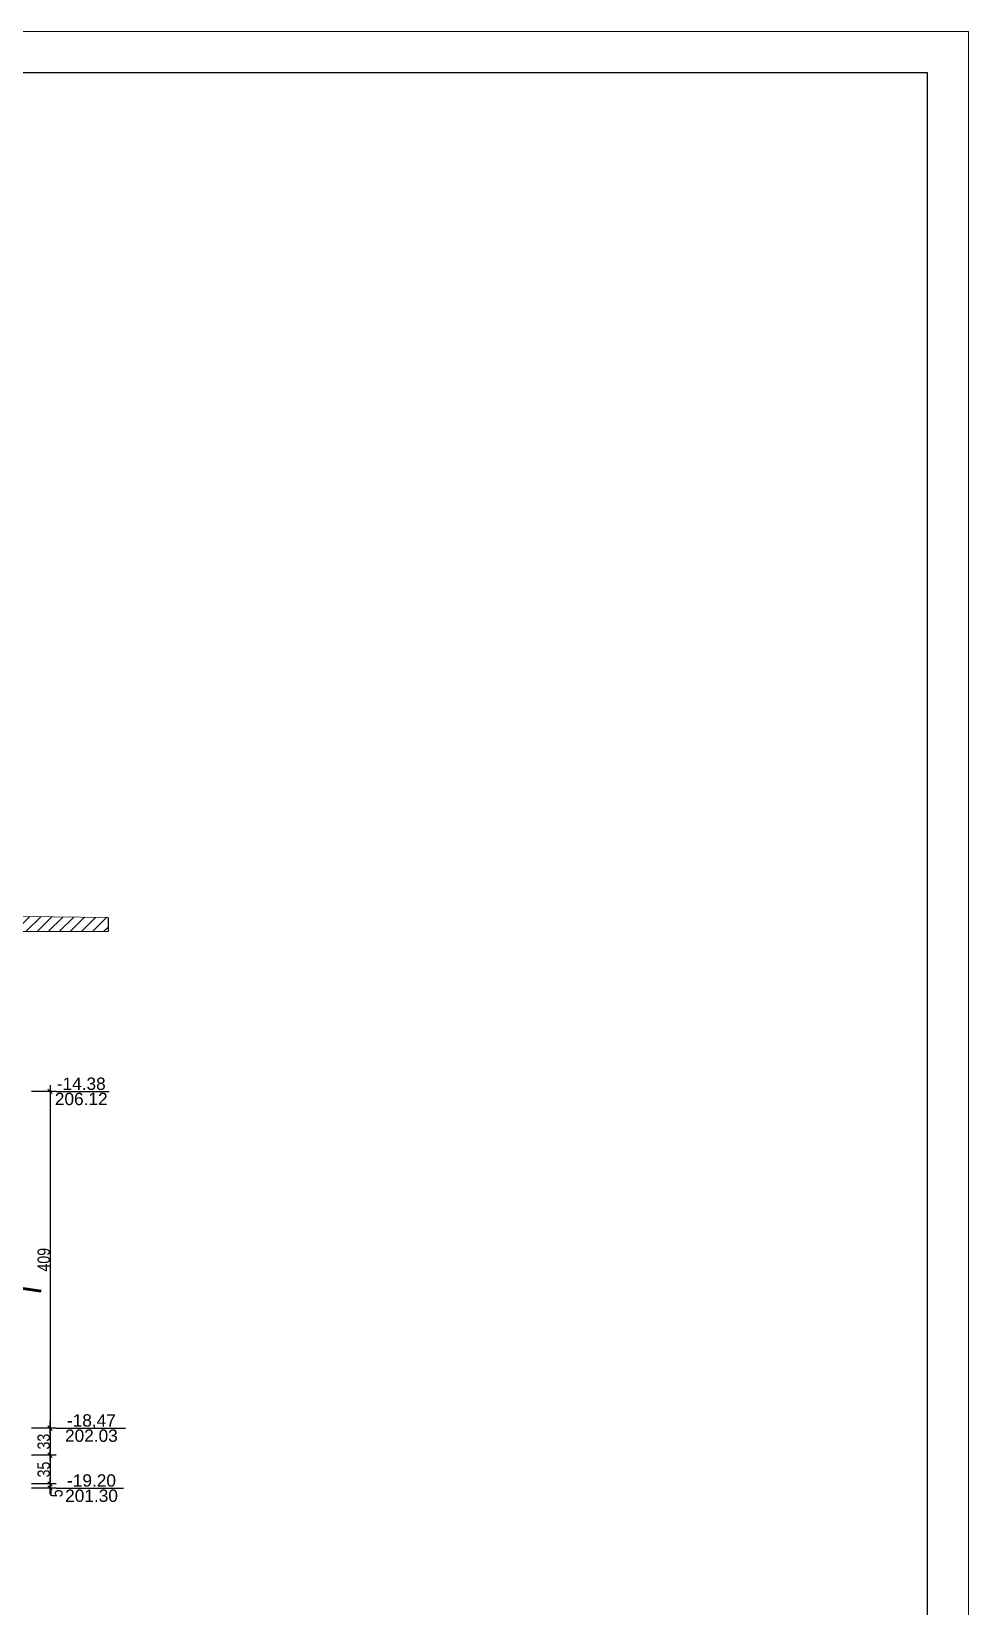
# Model space of a CAD drawing. Header units: millimetres. Extents: x -26249 to 60250, y -21218 to 23336.
# Drawn here: x 21069 to 22207, y 6841 to 8753 of the extents above; entities that cross this region are included whole.
import ezdxf

# ---------------------------------------------------------------- set-up
doc = ezdxf.new("R2010")
doc.units = ezdxf.units.MM
doc.linetypes.add('CACHEX2', pattern=[19.05, 12.7, -6.35])
for name, color, linetype in [('01-coupe soussol', 253, 'Continuous'), ('01_cote_gen', 4, 'Continuous'), ('01_texte', 230, 'Continuous'), ('AA_COTES', 2, 'Continuous')]:
    doc.layers.add(name, color=color, linetype=linetype)
doc.layers.add('01_murs_coup', color=5, linetype='Continuous', lineweight=60)
doc.styles.add('MATTE_TXT', font='arial.ttf')
doc.styles.add('STYLE2', font='ARIALN.TTF')
doc.dimstyles.new('JB50', dxfattribs={"dimscale": 0.1, "dimtxt": 150, "dimasz": 15, "dimexe": 0.1, "dimexo": 0.1, "dimgap": 0.09, "dimtad": 1, "dimdec": 1, "dimdsep": 46, "dimtxsty": 'STYLE2', "dimblk1": 'BOND_G', "dimblk2": 'BOND_D', "dimsah": 1, "dimcen": 1.5, "dimdle": 0.01, "dimse1": 1, "dimse2": 1, "dimclrd": 4, "dimclre": 2, "dimclrt": 6, "dimazin": 2, "dimtfac": 2.333333, "dimtdec": 1, "dimtix": 1, "dimtmove": 2, "dimatfit": 3, "dimldrblk": 'BOND_G', "dimfxl": 1, "dimtolj": 1, "dimtzin": 0, "dimarcsym": 0})

# ---------------------------------------------------------------- blocks, each defined once
blk = doc.blocks.new('BOND_G')
at = {"layer": 'AA_COTES', "color": 0}
for p, q in [((0, -5), (0, 15)), ((5, 0), (-5, 0)), ((1.8, 1.8), (-1.8, -1.8))]:
    blk.add_line(p, q, dxfattribs=at)
blk = doc.blocks.new('BOND_D')
at = {"layer": 'AA_COTES', "color": 0}
for p, q in [((5, 0), (-5, 0)), ((-1.8, -1.8), (1.8, 1.8)), ((0, 5), (0, -15))]:
    blk.add_line(p, q, dxfattribs=at)
blk = doc.blocks.new('*D2003')
at = {"layer": '01_cote_gen', "color": 4, "lineweight": -2, "transparency": 16777216}
blk.add_line((21091.3, 7022.9), (21091.3, 6990.9), dxfattribs=at)
at = {"layer": 'Defpoints', "color": 0, "transparency": 16777216}
for p in [(21080.5, 7024.4), (21068.8, 6989.4), (21091.3, 6989.4)]:
    blk.add_point(p, dxfattribs=at)
at = {"layer": '01_cote_gen', "color": 4, "lineweight": -2, "transparency": 16777216, "xscale": 1.5, "yscale": 1.5, "zscale": 1.5}
for name, p, rotation in [('BOND_G', (21091.3, 7024.4), 90), ('BOND_D', (21091.3, 6989.4), 270)]:
    blk.add_blockref(name, p, dxfattribs=dict(at, rotation=rotation))
at = {"layer": '01_cote_gen', "color": 6, "transparency": 16777216, "insert": (21083.6, 7006.9), "char_height": 15, "attachment_point": 5, "rotation": 90, "style": 'STYLE2'}
blk.add_mtext('\\A1;35', dxfattribs=at)
blk = doc.blocks.new('*D2004')
at = {"layer": '01_cote_gen', "color": 4, "lineweight": -2, "transparency": 16777216}
blk.add_line((21091.3, 6987.9), (21091.3, 6985.9), dxfattribs=at)
at = {"layer": 'Defpoints', "color": 0, "transparency": 16777216}
for p in [(21068.8, 6989.4), (21068.8, 6984.4), (21091.3, 6984.4)]:
    blk.add_point(p, dxfattribs=at)
at = {"layer": '01_cote_gen', "color": 4, "lineweight": -2, "transparency": 16777216, "xscale": 1.5, "yscale": 1.5, "zscale": 1.5}
for name, p, rotation in [('BOND_G', (21091.3, 6989.4), 90), ('BOND_D', (21091.3, 6984.4), 270)]:
    blk.add_blockref(name, p, dxfattribs=dict(at, rotation=rotation))
at = {"layer": '01_cote_gen', "color": 6, "transparency": 16777216, "insert": (21099.1, 6978), "char_height": 15, "attachment_point": 5, "rotation": 90, "style": 'STYLE2'}
blk.add_mtext('\\A1;5', dxfattribs=at)
blk = doc.blocks.new('*D2011')
at = {"layer": '01_cote_gen', "color": 4, "lineweight": -2, "transparency": 16777216}
blk.add_line((21091.3, 7464.7), (21091.3, 7058.7), dxfattribs=at)
at = {"layer": 'Defpoints', "color": 0, "transparency": 16777216}
for p in [(21068.6, 7466.2), (21083.8, 7057.2), (21091.3, 7057.2)]:
    blk.add_point(p, dxfattribs=at)
at = {"layer": '01_cote_gen', "color": 4, "lineweight": -2, "transparency": 16777216, "xscale": 1.5, "yscale": 1.5, "zscale": 1.5}
for name, p, rotation in [('BOND_G', (21091.3, 7466.2), 90), ('BOND_D', (21091.3, 7057.2), 270)]:
    blk.add_blockref(name, p, dxfattribs=dict(at, rotation=rotation))
at = {"layer": '01_cote_gen', "color": 6, "transparency": 16777216, "insert": (21083.6, 7261.7), "char_height": 15, "attachment_point": 5, "rotation": 90, "style": 'STYLE2'}
blk.add_mtext('\\A1;409', dxfattribs=at)
blk = doc.blocks.new('*D2013')
at = {"layer": '01_cote_gen', "color": 4, "lineweight": -2, "transparency": 16777216}
blk.add_line((21091.3, 7055.7), (21091.3, 7025.9), dxfattribs=at)
at = {"layer": 'Defpoints', "color": 0, "transparency": 16777216}
for p in [(21077.5, 7057.2), (21077.5, 7024.4), (21091.3, 7024.4)]:
    blk.add_point(p, dxfattribs=at)
at = {"layer": '01_cote_gen', "color": 4, "lineweight": -2, "transparency": 16777216, "xscale": 1.5, "yscale": 1.5, "zscale": 1.5}
for name, p, rotation in [('BOND_G', (21091.3, 7057.2), 90), ('BOND_D', (21091.3, 7024.4), 270)]:
    blk.add_blockref(name, p, dxfattribs=dict(at, rotation=rotation))
at = {"layer": '01_cote_gen', "color": 6, "transparency": 16777216, "insert": (21083.6, 7040.8), "char_height": 15, "attachment_point": 5, "rotation": 90, "style": 'STYLE2'}
blk.add_mtext('\\A1;33', dxfattribs=at)

msp = doc.modelspace()

# ---------------------------------------------------------------- hatches: boundary and pattern name
at = {"layer": '01-coupe soussol', "lineweight": 5}
h = msp.add_hatch(dxfattribs=at)
h.set_pattern_fill('ANSI31', color=256, scale=3)
h.set_pattern_definition([(45, (-13484.1425, 11491.178), (-6.735192, 6.735192), [])])
h.paths.add_polyline_path([(21161.747, 7677.148), (20953.535, 7680.148), (20537.536, 7680.148), (20537.536, 7660.148), (21161.747, 7660.148)])
h.paths.add_polyline_path([(20588.535, 7024.148), (20348.535, 7024.148), (20348.535, 6969.148), (20588.535, 6969.148)])
h.paths.add_polyline_path([(20933.535, 7057.148), (20448.535, 7057.148), (20448.535, 7044.148), (20933.535, 7044.148)])
h.paths.add_polyline_path([(20448.535, 7057.148), (20428.535, 7057.148), (20428.535, 7044.148), (20448.535, 7044.148)])
h.paths.add_polyline_path([(20428.535, 7057.148), (19713.574, 7057.148), (19713.574, 7044.148), (20428.535, 7044.148)])
h.paths.add_polyline_path([(19778.574, 7024.148), (19628.574, 7024.148), (19628.574, 6969.148), (19778.574, 6969.148)])
h.paths.add_polyline_path([(19693.574, 7057.148), (19419.574, 7057.148), (19419.574, 7044.148), (19693.574, 7044.148)])
h.paths.add_polyline_path([(19434.574, 7024.148), (19384.574, 7024.148), (19384.574, 6994.148), (19434.574, 6994.148)])
h.paths.add_polyline_path([(19399.574, 7057.148), (18825.574, 7057.148), (18825.574, 7044.148), (19399.574, 7044.148)])
h.paths.add_polyline_path([(20968.535, 7024.148), (20918.535, 7024.148), (20918.535, 6994.148), (20968.535, 6994.148)])

# ---------------------------------------------------------------- linework, layer by layer
for p, q in [((20953.535, 7680.148), (21161.747, 7677.148)), ((20537.536, 7660.148), (21161.747, 7660.148))]:
    msp.add_line(p, q, dxfattribs=at)
at = {"layer": '01-coupe soussol'}
msp.add_line((21161.747, 7677.148), (21161.747, 7660.148), dxfattribs=at)
at = {"layer": '01_murs_coup', "linetype": 'Continuous', "lineweight": 5}
for q in [(11662.741, 8753.358), (22206.96, 6088.358)]:
    msp.add_line((22206.96, 8753.358), q, dxfattribs=at)
at = {"layer": '01_murs_coup', "linetype": 'CACHEX2', "ltscale": 3}
msp.add_lwpolyline([(13488.026, 8634.48), (13898.276, 8541.204), (15673.022, 8173.204), (16272.362, 8041.204), (17563.166, 7756.204), (17904.593, 7693.204), (19739.166, 7429.204), (20425.516, 7322.204), (21080.455, 7223.334)], dxfattribs=at)
at = {"layer": '01_texte'}
for p, q in [((22156.96, 8703.358), (11712.741, 8703.358)), ((22156.96, 6038.358), (22156.96, 8703.358)), ((21098.803, 7466.204), (21163.008, 7466.204)), ((21098.803, 7057.234), (21183.024, 7057.234)), ((21098.803, 6984.367), (21180.496, 6984.367))]:
    msp.add_line(p, q, dxfattribs=at)

# ---------------------------------------------------------------- texts
at = {"layer": '01_texte', "style": 'MATTE_TXT'}
for s, p in [('-14.38', (21099.419, 7467.978)), ('206.12', (21097.107, 7449.473)), ('-19.20', (21111.926, 6986.141)), ('201.30', (21109.614, 6967.636))]:
    msp.add_text(s, height=15, dxfattribs=at).set_placement(p)
at = {"layer": '01_texte', "char_height": 15, "attachment_point": 2, "line_spacing_factor": 0.894142, "style": 'MATTE_TXT'}
for s, insert in [('-18,47', (21141.491, 7074.069)), ('202.03', (21141.491, 7055.564))]:
    msp.add_mtext(s, dxfattribs=dict(at, insert=insert))

# ---------------------------------------------------------------- dimensions: what is measured, and where the dimension line sits
at = {"layer": '01_cote_gen'}
for base, p1, p2, picture, middle in [((21091.303, 7057.234), (21068.621, 7466.204), (21083.803, 7057.234), '*D2011', (21083.636, 7261.719)), ((21091.303, 6989.367), (21080.501, 7024.367), (21068.803, 6989.367), '*D2003', (21083.636, 7006.867))]:
    dim = msp.add_linear_dim(base=base, p1=p1, p2=p2, angle=90, dimstyle='JB50', dxfattribs=at)
    dim.commit()
    dim.dimension.update_dxf_attribs({"geometry": picture, "text_midpoint": middle})
dim = msp.add_linear_dim(base=(21091.303, 7024.367), p1=(21077.504, 7057.234), p2=(21077.504, 7024.367), angle=90, text='33', dimstyle='JB50', dxfattribs=at)
dim.commit()
dim.dimension.update_dxf_attribs({"geometry": '*D2013', "text_midpoint": (21083.636, 7040.8)})
dim = msp.add_linear_dim(base=(21091.303, 6984.367), p1=(21068.803, 6989.367), p2=(21068.803, 6984.367), angle=90, dimstyle='JB50', dxfattribs=at)
dim.commit()
dim.dimension.update_dxf_attribs({"geometry": '*D2004', "text_midpoint": (21099.084, 6977.988), "dimtype": 160})

doc.saveas('drawing.dxf')
